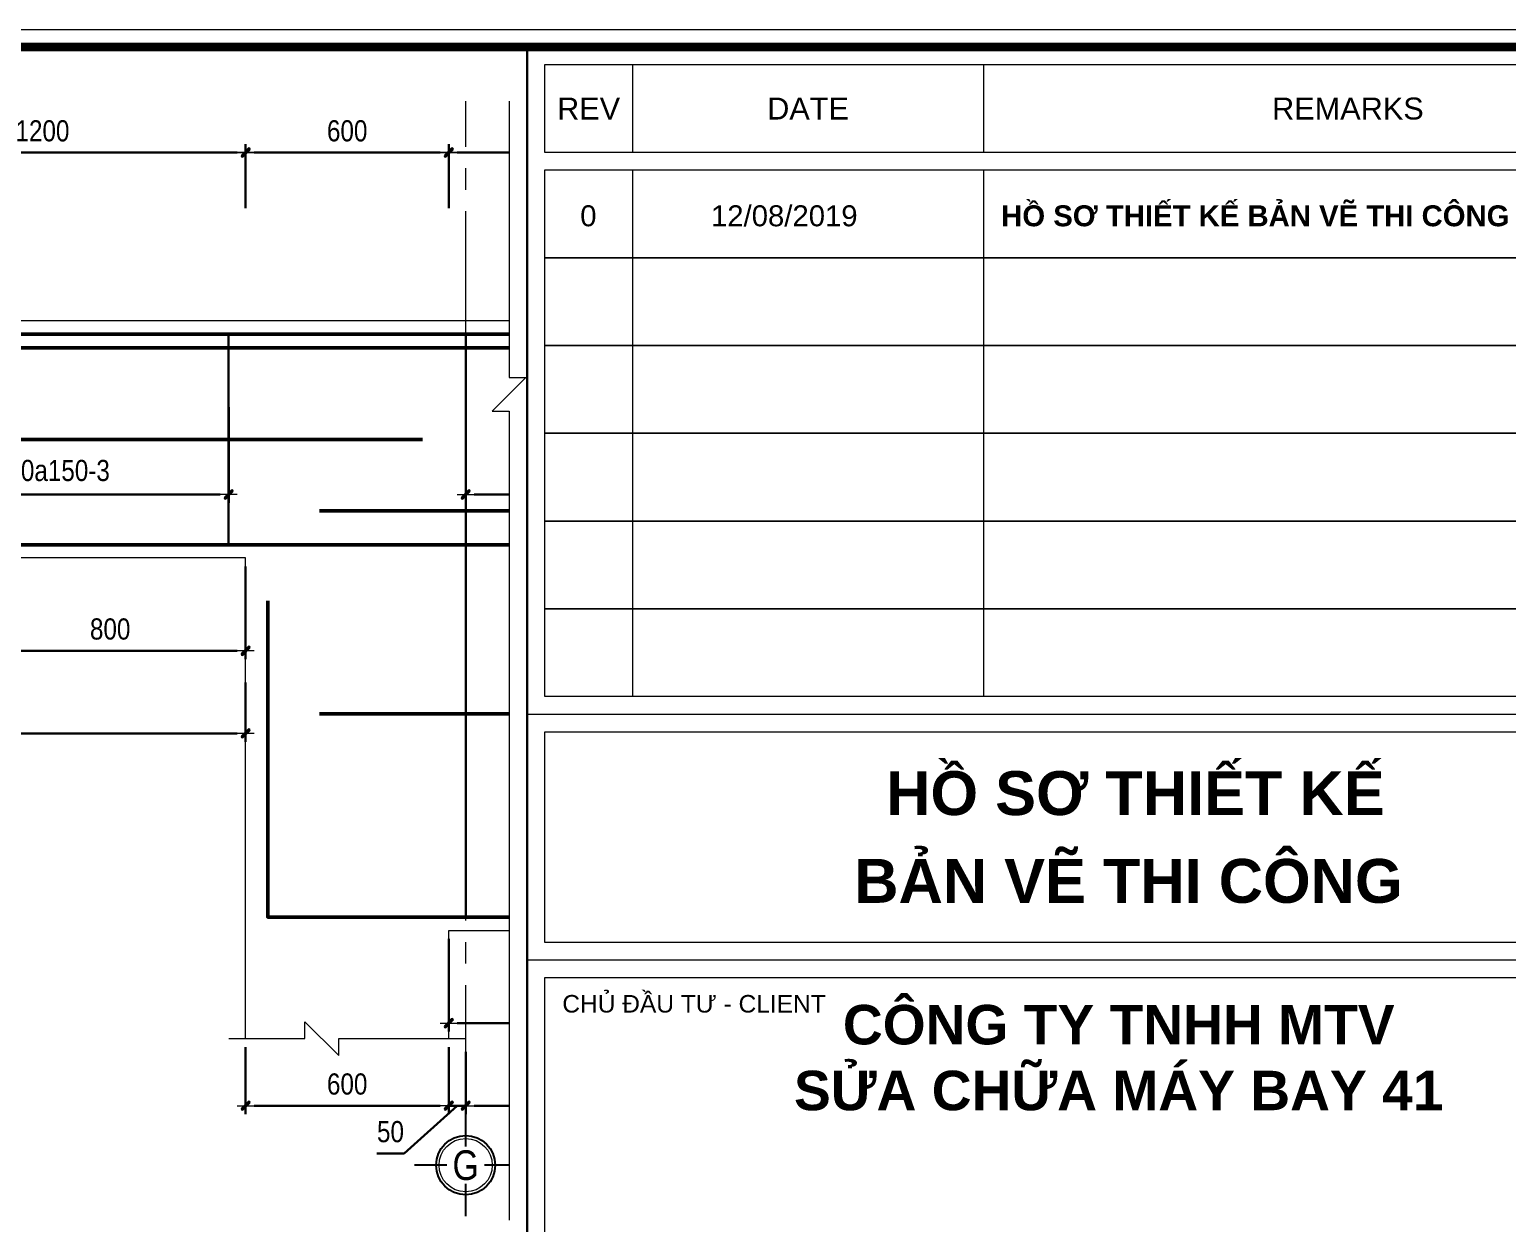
# Model space of a CAD drawing. Header units: millimetres. Extents: x 397144 to 8960116, y 345581 to 674207.
# Drawn here: x 5013599 to 5017964, y 659986 to 663512 of the extents above; entities that cross this region are included whole.
import ezdxf
from ezdxf.enums import TextEntityAlignment as Align
from ezdxf.xclip import XClip

# ---------------------------------------------------------------- set-up
doc = ezdxf.new("R2010")
doc.units = ezdxf.units.MM
doc.header["$XCLIPFRAME"] = 0
doc.header["$PDSIZE"] = -10
doc.linetypes.add('CENTER2', pattern=[28.575, 19.05, -3.175, 3.175, -3.175])
doc.linetypes.add('HIDDEN', pattern=[0.375, 0.25, -0.125])
doc.layers.get('0').update_dxf_attribs({"linetype": 'CONTINUOUS'})
doc.layers.get('Defpoints').update_dxf_attribs({"color": 12, "linetype": 'CONTINUOUS'})
for name, color, linetype, lineweight in [('2', 2, 'CONTINUOUS', 20), ('CDAI', 8, 'CONTINUOUS', 30), ('CTHEP', 2, 'CONTINUOUS', 50), ('DBAO', 3, 'CONTINUOUS', 20), ('DGIONG', 4, 'CONTINUOUS', 13), ('KTH', 150, 'CONTINUOUS', 5), ('Net khuat', 8, 'HIDDEN', 13), ('STICK', 1, 'CONTINUOUS', 9), ('TEXT', 7, 'CONTINUOUS', 15)]:
    doc.layers.add(name, color=color, linetype=linetype, lineweight=lineweight)
doc.layers.add('8', color=8, linetype='CONTINUOUS')
doc.layers.add('CHG_XX_Khung ten$0$TKTC', color=1, linetype='CONTINUOUS')
doc.styles.add('CHG_XX_Khung ten$0$A1 BORDER$0$ARIAL', font='arial.ttf')
doc.styles.add('CHG_XX_Khung ten$0$A1 BORDER$0$Title Block DD$0$ARIAL', font='arial.ttf')
doc.styles.add('CHG_XX_Khung ten$0$A1 BORDER$0$Title Block DD$0$Arial - Bold', font='arialbd.ttf', dxfattribs={"height": 2.5})
doc.styles.add('CHG_XX_Khung ten$0$arial', font='arial.ttf')
doc.styles.add('CHG_XX_Khung ten$0$Arial - Bold', font='arialbd.ttf')
doc.styles.add('CHG_XX_Khung ten$0$ArialB', font='arialbd.ttf')
doc.styles.add('HELVECONDENSE', font='VHELVCN_0.TTF')
doc.styles.add('TTP-HelCon', font='VHELVCN_0.TTF')
doc.dimstyles.new('TTP-25', dxfattribs={"dimscale": 25, "dimtxt": 2.5, "dimasz": 1, "dimexe": 1, "dimexo": 1, "dimgap": 0.09, "dimtad": 0, "dimdec": 4, "dimrnd": 5, "dimzin": 9, "dimdsep": 46, "dimtxsty": 'TTP-HelCon', "dimblk": 'Stick1', "dimcen": 0.09, "dimdle": 1.5, "dimclrd": 256, "dimclre": 256, "dimclrt": 7, "dimadec": 0, "dimazin": 0, "dimtfac": 1, "dimtdec": 4, "dimtmove": 0, "dimatfit": 3, "dimldrblk": '_ArchTick1', "dimfxl": 1, "dimtvp": 1, "dimtolj": 1, "dimtzin": 0, "dimarcsym": 0})

# ---------------------------------------------------------------- blocks, each defined once
blk = doc.blocks.new('CHG_XX_Khung ten')
for p, q in [((687, 577), (687, 17)), ((687, 501), (824, 501)), ((687, 473), (824, 473))]:
    blk.add_line(p, q)
at = {"linetype": 'Continuous'}
for p, q in [((699, 575), (699, 565)), ((739, 575), (739, 565)), ((699, 563), (699, 503)), ((739, 563), (739, 503))]:
    blk.add_line(p, q, dxfattribs=at)
blk.add_lwpolyline([(15, 579), (826, 579), (826, 15), (15, 15)], close=True)
at = {"color": 4, "linetype": 'Continuous', "const_width": 1}
blk.add_lwpolyline([(17, 577), (824, 577), (824, 17), (17, 17)], close=True, dxfattribs=at)
at = {"linetype": 'Continuous'}
for points in [[(822, 565), (689, 565), (689, 575), (822, 575)], [(822, 553), (689, 553), (689, 563), (822, 563)], [(822, 543), (689, 543), (689, 553), (822, 553)], [(822, 533), (689, 533), (689, 543), (822, 543)], [(822, 523), (689, 523), (689, 533), (822, 533)], [(822, 513), (689, 513), (689, 523), (822, 523)], [(822, 503), (689, 503), (689, 513), (822, 513)], [(689, 499), (822, 499), (822, 475), (689, 475)]]:
    blk.add_lwpolyline(points, close=True, dxfattribs=at)
for s, height, style, p in [('REV', 2.5, 'CHG_XX_Khung ten$0$A1 BORDER$0$ARIAL', (694, 570)), ('DATE', 2.5, 'CHG_XX_Khung ten$0$A1 BORDER$0$ARIAL', (719, 570)), ('REMARKS', 2.5, 'CHG_XX_Khung ten$0$A1 BORDER$0$ARIAL', (780.5, 570)), ('0', 2.39, 'CHG_XX_Khung ten$0$arial', (693.97, 557.78)), ('12/08/2019', 2.389, 'CHG_XX_Khung ten$0$arial', (716.29, 557.78))]:
    blk.add_text(s, height=height, dxfattribs=dict(style=style)).set_placement(p, align=Align.MIDDLE_CENTER)
for s, height, style, p in [('HỒ SƠ THIẾT KẾ BẢN VẼ THI CÔNG', 2.3887, 'CHG_XX_Khung ten$0$ArialB', (741, 557.78)), ('CHỦ ĐẦU TƯ - CLIENT', 2, 'CHG_XX_Khung ten$0$A1 BORDER$0$Title Block DD$0$ARIAL', (691, 468))]:
    blk.add_text(s, height=height, dxfattribs=dict(style=style)).set_placement(p, align=Align.MIDDLE_LEFT)
at = {"layer": 'CHG_XX_Khung ten$0$TKTC', "style": 'CHG_XX_Khung ten$0$Arial - Bold'}
for s, p in [('HỒ SƠ THIẾT KẾ', (756.29, 492)), ('BẢN VẼ THI CÔNG', (755.5, 482))]:
    blk.add_text(s, height=5, dxfattribs=at).set_placement(p, align=Align.MIDDLE_CENTER)
at = {"ltscale": 10, "insert": (754.39, 467.87), "char_height": 4.5, "width": 83.001, "attachment_point": 2, "style": 'CHG_XX_Khung ten$0$A1 BORDER$0$Title Block DD$0$Arial - Bold', "bg_fill": 2}
blk.add_mtext('CÔNG TY TNHH MTV\\PSỬA CHỮA MÁY BAY 41', dxfattribs=at)
at = {"linetype": 'Continuous'}
blk.add_lwpolyline([(689, 471), (822, 471), (822, 424.69), (689, 424.69)], close=True, dxfattribs=at)
blk = doc.blocks.new('AX-23')
at = {"layer": 'CTHEP'}
for points in [[(5210678.44019, 643496.13721), (5163537.28851, 643496.29177)], [(5163595.52747, 643250.68189), (5163595.52747, 642974.29181), (5170027.41841, 642974.27066), (5170607.28015, 642874.26875), (5179208.43687, 642874.24047), (5179782.48238, 642974.23858), (5186008.5266, 642974.2181), (5186608.43827, 642874.21613), (5195208.43895, 642874.18785), (5195804.61955, 642974.18589), (5202007.80519, 642974.16549), (5202608.43826, 642874.16351), (5210608.44019, 642874.13721), (5210608.44019, 643335.29438)]]:
    blk.add_lwpolyline(points, dxfattribs=at)
at = {"layer": 'Net khuat', "ltscale": 200}
blk.add_lwpolyline([(5163507.28851, 642935.29177), (5163507.28851, 642935.29177), (5163807.28851, 642935.29177), (5163807.28851, 643305.29177), (5210408.4402, 643305.13721), (5210408.4402, 642935.13721), (5210408.4402, 642935.13721), (5210708.4402, 642935.13721)], dxfattribs=at)
blk = doc.blocks.new('Stick1')
at = {"layer": 'STICK'}
h = blk.add_hatch(color=256, dxfattribs=at)
edge = h.paths.add_edge_path()
edge.add_line((0.3, 0.5), (-0.5, -0.3))
edge.add_arc((-0.4, -0.4), 0.141, 135, 315)
edge.add_line((-0.3, -0.5), (0.5, 0.3))
edge.add_arc((0.4, 0.4), 0.141, 315, 495)
blk.add_line((1, 0), (-1, 0), dxfattribs=at)
blk.add_lwpolyline([(0.3, 0.5), (-0.5, -0.3, 1), (-0.3, -0.5), (0.5, 0.3, 1), (0.3, 0.5, 1)], format="xyb", dxfattribs=at)
blk = doc.blocks.new('*D2125')
at = {"layer": 'Defpoints', "color": 0, "transparency": 16777216}
for p in [(5206650.1, 629767.2), (5207250.1, 629767.2), (5207250.1, 629569)]:
    blk.add_point(p, dxfattribs=at)
at = {"layer": 'KTH', "lineweight": -2, "transparency": 16777216}
for p, q in [((5206650.1, 629742.2), (5206650.1, 629544)), ((5207250.1, 629742.2), (5207250.1, 629544)), ((5206675.1, 629569), (5207225.1, 629569))]:
    blk.add_line(p, q, dxfattribs=at)
at = {"layer": 'KTH', "lineweight": -2, "transparency": 16777216, "xscale": 25, "yscale": 25, "zscale": 25, "rotation": 180}
blk.add_blockref('Stick1', (5206650.1, 629569), dxfattribs=at)
at = {"layer": 'KTH', "lineweight": -2, "transparency": 16777216, "xscale": 25, "yscale": 25, "zscale": 25}
blk.add_blockref('Stick1', (5207250.1, 629569), dxfattribs=at)
at = {"layer": 'KTH', "color": 7, "transparency": 16777216, "insert": (5206950.1, 629632.8), "char_height": 62.5, "attachment_point": 5, "style": 'TTP-HelCon'}
blk.add_mtext('\\A1;600', dxfattribs=at)
blk = doc.blocks.new('_ArchTick1')
at = {"color": 0, "const_width": 3.81}
blk.add_lwpolyline([(-12.7, -12.7), (12.7, 12.7)], dxfattribs=at)
blk = doc.blocks.new('*D2126')
at = {"layer": 'Defpoints', "color": 0, "transparency": 16777216}
for p in [(5207250.1, 632384.5), (5206650.1, 632195.5), (5207250.1, 632195.5)]:
    blk.add_point(p, dxfattribs=at)
at = {"layer": 'KTH', "lineweight": -2, "transparency": 16777216}
for p, q in [((5206650.1, 632220.5), (5206650.1, 632409.5)), ((5207250.1, 632220.5), (5207250.1, 632409.5)), ((5206675.1, 632384.5), (5207225.1, 632384.5))]:
    blk.add_line(p, q, dxfattribs=at)
at = {"layer": 'KTH', "lineweight": -2, "transparency": 16777216, "xscale": 25, "yscale": 25, "zscale": 25, "rotation": 180}
blk.add_blockref('Stick1', (5206650.1, 632384.5), dxfattribs=at)
at = {"layer": 'KTH', "lineweight": -2, "transparency": 16777216, "xscale": 25, "yscale": 25, "zscale": 25}
blk.add_blockref('Stick1', (5207250.1, 632384.5), dxfattribs=at)
at = {"layer": 'KTH', "color": 7, "transparency": 16777216, "insert": (5206950.1, 632448.3), "char_height": 62.5, "attachment_point": 5, "style": 'TTP-HelCon'}
blk.add_mtext('\\A1;600', dxfattribs=at)
blk = doc.blocks.new('*D2127')
at = {"layer": 'Defpoints', "color": 0, "transparency": 16777216}
for p in [(5205500.1, 631657.1), (5206600.1, 631657.1), (5205500.1, 631374.4)]:
    blk.add_point(p, dxfattribs=at)
at = {"layer": 'KTH', "lineweight": -2, "transparency": 16777216}
for p, q in [((5205500.1, 631632.1), (5205500.1, 631349.4)), ((5206600.1, 631632.1), (5206600.1, 631349.4)), ((5206575.1, 631374.4), (5205525.1, 631374.4))]:
    blk.add_line(p, q, dxfattribs=at)
at = {"layer": 'KTH', "lineweight": -2, "transparency": 16777216, "xscale": 25, "yscale": 25, "zscale": 25, "rotation": 180}
blk.add_blockref('Stick1', (5205500.1, 631374.4), dxfattribs=at)
at = {"layer": 'KTH', "lineweight": -2, "transparency": 16777216, "xscale": 25, "yscale": 25, "zscale": 25}
blk.add_blockref('Stick1', (5206600.1, 631374.4), dxfattribs=at)
at = {"layer": 'KTH', "color": 7, "transparency": 16777216, "insert": (5206050.1, 631444.3), "char_height": 62.5, "attachment_point": 5, "style": 'TTP-HelCon'}
blk.add_mtext('\\A1;3Þ10a150-3', dxfattribs=at)
blk = doc.blocks.new('dau truc')
blk.add_circle((0, 0), 180)
at = {"layer": '8'}
for p, q in [((0, 127.3), (0, 345.5)), ((-127.3, 0), (-345.5, 0)), ((345.5, 0), (127.3, 0)), ((0, -345.5), (0, -127.3))]:
    blk.add_line(p, q, dxfattribs=at)
blk.add_circle((0, 0), 200, dxfattribs=at)
at = {"layer": 'TEXT', "style": 'HELVECONDENSE'}
blk.add_attdef('A', text='', height=232.7, dxfattribs=at).set_placement((0, 0), align=Align.MIDDLE)
blk = doc.blocks.new('*D1698')
at = {"layer": 'Defpoints', "color": 0, "transparency": 16777216}
for p in [(5203100.1, 630867.2), (5206650.1, 630843.8), (5206650.1, 630669)]:
    blk.add_point(p, dxfattribs=at)
at = {"layer": 'KTH', "lineweight": -2, "transparency": 16777216}
for p, q in [((5203100.1, 630842.2), (5203100.1, 630644)), ((5206650.1, 630818.8), (5206650.1, 630644)), ((5203125.1, 630669), (5206625.1, 630669))]:
    blk.add_line(p, q, dxfattribs=at)
at = {"layer": 'KTH', "lineweight": -2, "transparency": 16777216, "xscale": 25, "yscale": 25, "zscale": 25, "rotation": 180}
blk.add_blockref('Stick1', (5203100.1, 630669), dxfattribs=at)
at = {"layer": 'KTH', "lineweight": -2, "transparency": 16777216, "xscale": 25, "yscale": 25, "zscale": 25}
blk.add_blockref('Stick1', (5206650.1, 630669), dxfattribs=at)
at = {"layer": 'KTH', "color": 7, "transparency": 16777216, "insert": (5204875.1, 630732.8), "char_height": 62.5, "attachment_point": 5, "style": 'TTP-HelCon'}
blk.add_mtext('\\A1;5050', dxfattribs=at)
blk = doc.blocks.new('*D1699')
at = {"layer": 'Defpoints', "color": 0, "transparency": 16777216}
for p in [(5207250.1, 629767.2), (5207300.1, 629753.3), (5207300.1, 629569)]:
    blk.add_point(p, dxfattribs=at)
at = {"layer": 'KTH', "lineweight": -2, "transparency": 16777216}
for p, q in [((5207250.1, 629742.2), (5207250.1, 629544)), ((5207300.1, 629728.3), (5207300.1, 629544)), ((5207275.1, 629569), (5207118.5, 629428.3)), ((5207225.1, 629569), (5207200.1, 629569)), ((5207250.1, 629569), (5207300.1, 629569)), ((5207250.1, 629569), (5207300.1, 629569)), ((5207325.1, 629569), (5207350.1, 629569)), ((5207118.5, 629428.3), (5207037.4, 629428.3))]:
    blk.add_line(p, q, dxfattribs=at)
at = {"layer": 'KTH', "lineweight": -2, "transparency": 16777216, "xscale": 25, "yscale": 25, "zscale": 25}
blk.add_blockref('Stick1', (5207250.1, 629569), dxfattribs=at)
at = {"layer": 'KTH', "lineweight": -2, "transparency": 16777216, "xscale": 25, "yscale": 25, "zscale": 25, "rotation": 180}
blk.add_blockref('Stick1', (5207300.1, 629569), dxfattribs=at)
at = {"layer": 'KTH', "color": 7, "transparency": 16777216, "insert": (5207078, 629492.1), "char_height": 62.5, "attachment_point": 5, "style": 'TTP-HelCon'}
blk.add_mtext('\\A1;50', dxfattribs=at)
blk = doc.blocks.new('*D2133')
at = {"layer": 'Defpoints', "color": 0, "transparency": 16777216}
for p in [(5207300.1, 629753.3), (5213800.1, 629730.8), (5213800.1, 629569)]:
    blk.add_point(p, dxfattribs=at)
at = {"layer": 'KTH', "lineweight": -2, "transparency": 16777216}
for p, q in [((5207300.1, 629728.3), (5207300.1, 629544)), ((5213800.1, 629705.8), (5213800.1, 629544)), ((5207325.1, 629569), (5213775.1, 629569))]:
    blk.add_line(p, q, dxfattribs=at)
at = {"layer": 'KTH', "lineweight": -2, "transparency": 16777216, "xscale": 25, "yscale": 25, "zscale": 25, "rotation": 180}
blk.add_blockref('Stick1', (5207300.1, 629569), dxfattribs=at)
at = {"layer": 'KTH', "lineweight": -2, "transparency": 16777216, "xscale": 25, "yscale": 25, "zscale": 25}
blk.add_blockref('Stick1', (5213800.1, 629569), dxfattribs=at)
at = {"layer": 'KTH', "color": 7, "transparency": 16777216, "insert": (5210550.1, 629632.8), "char_height": 62.5, "attachment_point": 5, "style": 'TTP-HelCon'}
blk.add_mtext('\\A1;6500', dxfattribs=at)
blk = doc.blocks.new('*D2097')
at = {"layer": 'Defpoints', "color": 0, "transparency": 16777216}
for p in [(5206650.1, 632384.5), (5206650.1, 632220.5), (5205450.1, 632195.5)]:
    blk.add_point(p, dxfattribs=at)
at = {"layer": 'KTH', "lineweight": -2, "transparency": 16777216}
for p, q in [((5205450.1, 632220.5), (5205450.1, 632409.5)), ((5206650.1, 632245.5), (5206650.1, 632409.5)), ((5205475.1, 632384.5), (5206625.1, 632384.5))]:
    blk.add_line(p, q, dxfattribs=at)
at = {"layer": 'KTH', "lineweight": -2, "transparency": 16777216, "xscale": 25, "yscale": 25, "zscale": 25, "rotation": 180}
blk.add_blockref('Stick1', (5205450.1, 632384.5), dxfattribs=at)
at = {"layer": 'KTH', "lineweight": -2, "transparency": 16777216, "xscale": 25, "yscale": 25, "zscale": 25}
blk.add_blockref('Stick1', (5206650.1, 632384.5), dxfattribs=at)
at = {"layer": 'KTH', "color": 7, "transparency": 16777216, "insert": (5206050.1, 632448.3), "char_height": 62.5, "attachment_point": 5, "style": 'TTP-HelCon'}
blk.add_mtext('\\A1;1200', dxfattribs=at)
blk = doc.blocks.new('*D2102')
at = {"layer": 'Defpoints', "color": 0, "transparency": 16777216}
for p in [(5205850.1, 631187.2), (5206650.1, 631187.1), (5206650.1, 630912.9)]:
    blk.add_point(p, dxfattribs=at)
at = {"layer": 'KTH', "lineweight": -2, "transparency": 16777216}
for p, q in [((5205850.1, 631162.2), (5205850.1, 630887.9)), ((5206650.1, 631162.1), (5206650.1, 630887.9)), ((5205875.1, 630912.9), (5206625.1, 630912.9))]:
    blk.add_line(p, q, dxfattribs=at)
at = {"layer": 'KTH', "lineweight": -2, "transparency": 16777216, "xscale": 25, "yscale": 25, "zscale": 25, "rotation": 180}
blk.add_blockref('Stick1', (5205850.1, 630912.9), dxfattribs=at)
at = {"layer": 'KTH', "lineweight": -2, "transparency": 16777216, "xscale": 25, "yscale": 25, "zscale": 25}
blk.add_blockref('Stick1', (5206650.1, 630912.9), dxfattribs=at)
at = {"layer": 'KTH', "color": 7, "transparency": 16777216, "insert": (5206250.1, 630976.8), "char_height": 62.5, "attachment_point": 5, "style": 'TTP-HelCon'}
blk.add_mtext('\\A1;800', dxfattribs=at)
blk = doc.blocks.new('*D2103')
at = {"layer": 'Defpoints', "color": 0, "transparency": 16777216}
for p in [(5207300.1, 631657.1), (5208800.1, 631657.1), (5208800.1, 631374.4)]:
    blk.add_point(p, dxfattribs=at)
at = {"layer": 'KTH', "lineweight": -2, "transparency": 16777216}
for p, q in [((5207300.1, 631632.1), (5207300.1, 631349.4)), ((5208800.1, 631632.1), (5208800.1, 631349.4)), ((5207325.1, 631374.4), (5208775.1, 631374.4))]:
    blk.add_line(p, q, dxfattribs=at)
at = {"layer": 'KTH', "lineweight": -2, "transparency": 16777216, "xscale": 25, "yscale": 25, "zscale": 25, "rotation": 180}
blk.add_blockref('Stick1', (5207300.1, 631374.4), dxfattribs=at)
at = {"layer": 'KTH', "lineweight": -2, "transparency": 16777216, "xscale": 25, "yscale": 25, "zscale": 25}
blk.add_blockref('Stick1', (5208800.1, 631374.4), dxfattribs=at)
at = {"layer": 'KTH', "color": 7, "transparency": 16777216, "insert": (5208050.1, 631444.3), "char_height": 62.5, "attachment_point": 5, "style": 'TTP-HelCon'}
blk.add_mtext('\\A1;3Þ12a150-3', dxfattribs=at)
blk = doc.blocks.new('*D2104')
at = {"layer": 'Defpoints', "color": 0, "transparency": 16777216}
for p in [(5208800.1, 632384.5), (5208800.1, 632220.5), (5207250.1, 632195.5)]:
    blk.add_point(p, dxfattribs=at)
at = {"layer": 'KTH', "lineweight": -2, "transparency": 16777216}
for p, q in [((5207250.1, 632220.5), (5207250.1, 632409.5)), ((5208800.1, 632245.5), (5208800.1, 632409.5)), ((5207275.1, 632384.5), (5208775.1, 632384.5))]:
    blk.add_line(p, q, dxfattribs=at)
at = {"layer": 'KTH', "lineweight": -2, "transparency": 16777216, "xscale": 25, "yscale": 25, "zscale": 25, "rotation": 180}
blk.add_blockref('Stick1', (5207250.1, 632384.5), dxfattribs=at)
at = {"layer": 'KTH', "lineweight": -2, "transparency": 16777216, "xscale": 25, "yscale": 25, "zscale": 25}
blk.add_blockref('Stick1', (5208800.1, 632384.5), dxfattribs=at)
at = {"layer": 'KTH', "color": 7, "transparency": 16777216, "insert": (5208025.1, 632448.3), "char_height": 62.5, "attachment_point": 5, "style": 'TTP-HelCon'}
blk.add_mtext('\\A1;1550', dxfattribs=at)
blk = doc.blocks.new('*D2081')
at = {"layer": 'Defpoints', "color": 0, "transparency": 16777216}
for p in [(5207250.1, 630087.2), (5208250.1, 630087.1), (5208250.1, 629812.9)]:
    blk.add_point(p, dxfattribs=at)
at = {"layer": 'KTH', "lineweight": -2, "transparency": 16777216}
for p, q in [((5207250.1, 630062.2), (5207250.1, 629787.9)), ((5208250.1, 630062.1), (5208250.1, 629787.9)), ((5207275.1, 629812.9), (5208225.1, 629812.9))]:
    blk.add_line(p, q, dxfattribs=at)
at = {"layer": 'KTH', "lineweight": -2, "transparency": 16777216, "xscale": 25, "yscale": 25, "zscale": 25, "rotation": 180}
blk.add_blockref('Stick1', (5207250.1, 629812.9), dxfattribs=at)
at = {"layer": 'KTH', "lineweight": -2, "transparency": 16777216, "xscale": 25, "yscale": 25, "zscale": 25}
blk.add_blockref('Stick1', (5208250.1, 629812.9), dxfattribs=at)
at = {"layer": 'KTH', "color": 7, "transparency": 16777216, "insert": (5207750.1, 629876.8), "char_height": 62.5, "attachment_point": 5, "style": 'TTP-HelCon'}
blk.add_mtext('\\A1;1000', dxfattribs=at)
blk = doc.blocks.new('AX-27')
at = {"layer": 'CDAI', "ltscale": 52.5}
for p, q in [((5206600.05418, 631852.11629), (5206600.05418, 631222.11629)), ((5207300.09042, 631852.11629), (5207300.09042, 630122.11629)), ((5207300.09042, 631852.11629), (5207300.09042, 630122.11629))]:
    blk.add_line(p, q, dxfattribs=at)
at = {"layer": 'CTHEP'}
for p, q in [((5190832.99736, 631537.16738), (5207172.75832, 631537.19678)), ((5206868.14885, 631326.16682), (5221913.02088, 631326.11156)), ((5206868.14885, 630726.16682), (5221913.02088, 630726.11156))]:
    blk.add_line(p, q, dxfattribs=at)
blk.add_lwpolyline([(5190645.0723, 631229.20875), (5190645.0723, 631828.16738, -0.414213562), (5190665.0723, 631848.16738), (5222080.0723, 631848.11118, -0.414213562), (5222100.0723, 631828.11118), (5222100.0723, 630122.71044)], format="xyb", dxfattribs=at)
at = {"layer": 'CTHEP', "flags": 128}
blk.add_lwpolyline([(5208800.0723, 631808.18255), (5205500.09042, 631808.18044)], dxfattribs=at)
at = {"layer": 'CTHEP'}
for points in [[(5190743.69701, 631764.44661), (5190743.69701, 631226.16738), (5207789.00913, 631226.1654), (5207789.00913, 631226.1654)], [(5206715.51709, 631060.06516), (5206715.51709, 630126.16738), (5222015.58573, 630126.11118), (5222015.58573, 630918.35397)]]:
    blk.add_lwpolyline(points, dxfattribs=at)
at = {"layer": 'DBAO'}
for p, q in [((5222150.0723, 631886.88758), (5190600.0723, 631887.17371)), ((5206650.05757, 631187.11108), (5203100.0723, 631187.11108)), ((5206650.05418, 629767.16174), (5206650.05757, 631187.11108)), ((5207250.0723, 629767.16406), (5207250.0723, 630087.11108)), ((5207250.0723, 630087.11108), (5213450.05757, 630087.04542))]:
    blk.add_line(p, q, dxfattribs=at)
at = {"layer": 'DGIONG'}
blk.add_lwpolyline([(5206600.08153, 629767.16174), (5206825.08153, 629767.16174), (5206825.08153, 629817.16174), (5206925.08153, 629717.16174), (5206925.08153, 629767.16174), (5207300.08078, 629767.15791)], dxfattribs=at)
at = {"layer": 'Net khuat', "linetype": 'CENTER2', "ltscale": 20}
blk.add_line((5207300.0723, 629544.35681), (5207300.0723, 632536.82569), dxfattribs=at)
at = {"layer": '2', "ltscale": 300}
ref = blk.add_blockref('dau truc', (5207300.0723, 629393.49228), dxfattribs=dict(at, xscale=0.4367131292819977, yscale=0.4367131292819977, zscale=0.4367131292819977))
ref.add_attrib('A', 'G', dxfattribs={"layer": 'TEXT', "height": 87.5, "style": 'HELVECONDENSE'}).set_placement((5207300.0723, 629393.49228), align=Align.MIDDLE)
at = {"layer": 'KTH'}
for base, p1, p2, picture, middle in [((5206650.0723, 632384.51063), (5205450.0723, 632195.50552), (5206650.0723, 632220.50552), '*D2097', (5206050.0723, 632448.34396)), ((5207250.0723, 632384.51063), (5206650.0723, 632195.50552), (5207250.0723, 632195.50552), '*D2126', (5206950.0723, 632448.34396)), ((5208800.0723, 632384.51063), (5207250.0723, 632195.50552), (5208800.0723, 632220.50552), '*D2104', (5208025.0723, 632448.34396)), ((5207250.0723, 629568.97442), (5206650.05418, 629767.16174), (5207250.0723, 629767.16174), '*D2125', (5206950.06324, 629632.80775)), ((5213800.0723, 629568.97442), (5207300.0723, 629753.27042), (5213800.0723, 629730.79114), '*D2133', (5210550.0723, 629632.80775))]:
    dim = blk.add_linear_dim(base=base, p1=p1, p2=p2, angle=180, dimstyle='TTP-25', override={"dimtmove": 1}, dxfattribs=at)
    dim.commit()
    dim.dimension.update_dxf_attribs({"geometry": picture, "text_midpoint": middle})
for base, p1, p2, text, picture, middle in [((5205500.09042, 631374.35173), (5206600.05418, 631657.11629), (5205500.09042, 631657.11629), '3Þ10a150-3', '*D2127', (5206050.0723, 631444.26839)), ((5206650.05675, 630668.98006), (5203100.0723, 630867.16738), (5206650.05675, 630843.78593), '5050', '*D1698', (5204875.06453, 630732.81339))]:
    dim = blk.add_linear_dim(base=base, p1=p1, p2=p2, angle=180, text=text, dimstyle='TTP-25', override={"dimtmove": 1}, dxfattribs=at)
    dim.commit()
    dim.dimension.update_dxf_attribs({"geometry": picture, "text_midpoint": middle})
dim = blk.add_linear_dim(base=(5208800.0723, 631374.35173), p1=(5207300.09042, 631657.11629), p2=(5208800.0723, 631657.11629), text='3Þ12a150-3', dimstyle='TTP-25', override={"dimtmove": 1}, dxfattribs=at)
dim.commit()
dim.dimension.update_dxf_attribs({"geometry": '*D2103', "text_midpoint": (5208050.08136, 631444.26839)})
for base, p1, p2, picture, middle in [((5206650.05713, 630912.92121), (5205850.05713, 631187.1534), (5206650.05713, 631187.13906), '*D2102', (5206250.05713, 630976.75454)), ((5208250.0723, 629812.93135), (5207250.0723, 630087.16354), (5208250.0723, 630087.1492), '*D2081', (5207750.0723, 629876.76468))]:
    dim = blk.add_linear_dim(base=base, p1=p1, p2=p2, dimstyle='TTP-25', override={"dimtmove": 1}, dxfattribs=at)
    dim.commit()
    dim.dimension.update_dxf_attribs({"geometry": picture, "text_midpoint": middle})
dim = blk.add_linear_dim(base=(5207300.0723, 629568.97442), p1=(5207250.0723, 629767.16174), p2=(5207300.0723, 629753.27042), angle=180, dimstyle='TTP-25', override={"dimtmove": 1}, dxfattribs=at)
dim.commit()
dim.dimension.update_dxf_attribs({"geometry": '*D1699', "text_midpoint": (5207116.29588, 629428.30312), "dimtype": 128})

msp = doc.modelspace()

# ---------------------------------------------------------------- block references
at = {"layer": 'CDAI'}
ref = msp.add_blockref('AX-23', (-186941.60671, 18572.76065), dxfattribs=at)
XClip(ref).set_block_clipping_path([(5162838.4147851393, 641890.0055557135), (5180108.0368533898, 644184.8334098988)])
at = {"layer": 'KTH', "ltscale": 0.8, "xscale": 25.92478421702978, "yscale": 25.92478421702978, "zscale": 25.92478421702978}
msp.add_blockref('CHG_XX_Khung ten', (4997258.83027, 648501.85593), dxfattribs=at)

# ---------------------------------------------------------------- next in the draw order: linework, layer by layer
at = {"layer": 'CDAI', "ltscale": 0.8}
msp.add_lwpolyline([(4997699.5516, 663460.45642), (5015069.15702, 663460.45642), (5015069.15702, 648942.57726), (4997699.5516, 648942.57726)], close=True, dxfattribs=at)
msp.add_lwpolyline([(4997699.5516, 663460.45642), (5015069.15702, 663460.45642), (5015069.15702, 648942.57726), (4997699.5516, 648942.57726)], close=True, dxfattribs=at)
msp.add_lwpolyline([(4997699.5516, 663460.45642), (5015069.15702, 663460.45642), (5015069.15702, 648942.57726), (4997699.5516, 648942.57726)], close=True, dxfattribs=at)
at = {"layer": 'DGIONG'}
msp.add_lwpolyline([(5015015.42306, 663301.19458), (5015015.42306, 662484.69621), (5015065.42306, 662484.69621), (5014965.42306, 662384.69621), (5015015.42306, 662384.69621), (5015015.42306, 659995.66921)], dxfattribs=at)

# ---------------------------------------------------------------- next in the draw order: block references
at = {"layer": 'CDAI'}
ref = msp.add_blockref('AX-27', (-192412.62689, 30764.45746), dxfattribs=at)
XClip(ref).set_block_clipping_path([(5190112.1784914043, 629163.2305926292), (5207428.0499507245, 632536.7371158923)])

doc.saveas('drawing.dxf')
